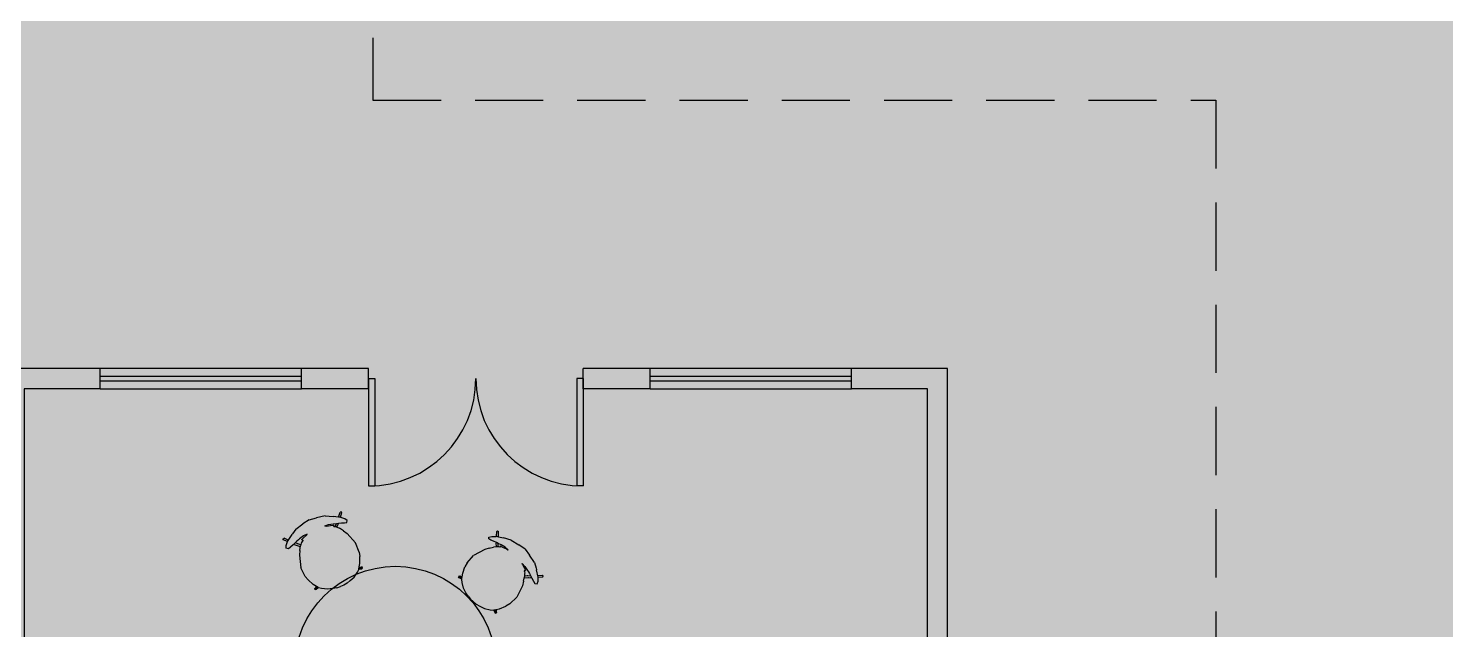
# Model space of a CAD drawing. Header units: centimetres. Extents: x 0 to 1099704, y -139216 to 99734.
# Drawn here: x 851381 to 852438, y -24465 to -24017 of the extents above; entities that cross this region are included whole.
import ezdxf

# ---------------------------------------------------------------- set-up
doc = ezdxf.new("R2010")
doc.units = ezdxf.units.CM
doc.header["$LTSCALE"] = 4
doc.linetypes.add('HIDDENX2', pattern=[19.05, 12.7, -6.35])
for name, color, linetype in [('0.2', 2, 'Continuous'), ('0.4', 4, 'Continuous'), ('0.6', 6, 'Continuous'), ('02-CONT', 2, 'Continuous'), ('AIT-LAY-HTC', 254, 'Continuous'), ('AIT-LAY-MOB', 2, 'Continuous')]:
    doc.layers.add(name, color=color, linetype=linetype)

# ---------------------------------------------------------------- blocks, each defined once
blk = doc.blocks.new('1_00')
for p, q in [((-129.17, 59.05), (-129.17, 109.05)), ((-129.17, 109.05), (-126.17, 109.05)), ((-126.17, 59.05), (-126.17, 109.05)), ((-29.17, 109.05), (-32.17, 109.05)), ((-32.17, 59.05), (-32.17, 109.05)), ((-29.17, 59.05), (-29.17, 109.05)), ((-129.17, 59.05), (-126.17, 59.05)), ((-29.17, 59.05), (-32.17, 59.05))]:
    blk.add_line(p, q)
at = {"color": 1}
for centre, start, end in [((-129.17, 59.05), 0, 90), ((-29.17, 59.05), 90, 180)]:
    blk.add_arc(centre, 50, start, end, dxfattribs=at)
blk = doc.blocks.new('A$C09BB7211')
at = {"layer": 'AIT-LAY-HTC'}
h = blk.add_hatch(color=251, dxfattribs=at)
edge = h.paths.add_edge_path()
edge.add_arc((0.25, 0.25), 0.25, 0, 360)
blk.add_circle((0.25, 0.25, 0), 0.25)
blk = doc.blocks.new('cadeira formiga')
at = {"layer": 'AIT-LAY-HTC'}
h = blk.add_hatch(color=7, dxfattribs=at)
h.set_gradient(color1=(255, 255, 255), color2=(237, 228, 202), rotation=45, tint=1, name='INVSPHERICAL')
h.paths.add_polyline_path([(0.147, -0.215), (0.179, -0.223), (0.254, -0.228), (0.346, -0.198), (0.376, -0.182), (0.405, -0.162), (0.421, -0.149), (0.427, -0.144), (0.431, -0.137), (0.436, -0.128), (0.439, -0.127), (0.443, -0.132), (0.446, -0.128), (0.452, -0.109), (0.462, -0.079), (0.466, -0.07), (0.467, -0.069), (0.465, -0.098), (0.457, -0.132), (0.449, -0.156), (0.444, -0.171), (0.436, -0.193), (0.428, -0.215), (0.423, -0.232), (0.434, -0.24), (0.453, -0.229), (0.477, -0.205), (0.479, -0.203), (0.486, -0.19), (0.507, -0.156), (0.536, -0.103), (0.55, -0.037), (0.559, 0.02), (0.55, 0.076), (0.536, 0.141), (0.514, 0.179), (0.509, 0.189), (0.507, 0.192), (0.477, 0.239), (0.453, 0.259), (0.434, 0.268), (0.423, 0.254), (0.428, 0.235), (0.436, 0.21), (0.449, 0.172), (0.454, 0.157), (0.457, 0.146), (0.465, 0.11), (0.467, 0.08), (0.466, 0.079), (0.462, 0.087), (0.452, 0.116), (0.446, 0.133), (0.443, 0.135), (0.439, 0.129), (0.436, 0.129), (0.432, 0.137), (0.427, 0.144), (0.422, 0.148), (0.405, 0.162), (0.376, 0.181), (0.346, 0.198), (0.254, 0.229), (0.179, 0.225), (0.147, 0.216), (0.099, 0.195), (0.076, 0.179), (0.064, 0.171), (0.061, 0.169), (0.045, 0.15), (0.023, 0.111), (0.01, 0.073), (0.003, 0.043), (0, 0.014), (0, -0.014), (0.003, -0.043), (0.01, -0.073), (0.023, -0.11), (0.045, -0.148), (0.061, -0.166), (0.065, -0.169), (0.077, -0.178), (0.099, -0.193)])
h = blk.add_hatch(color=7, dxfattribs=at)
h.set_gradient(color1=(255, 255, 255), color2=(214, 214, 214), tint=1, name='INVSPHERICAL')
h.paths.add_polyline_path([(0.443, 0.189), (0.438, 0.205), (0.433, 0.2), (0.399, 0.166), (0.405, 0.162), (0.411, 0.157)])
h.paths.add_polyline_path([(0.476, 0.239), (0.477, 0.239), (0.484, 0.228), (0.51, 0.252), (0.509, 0.26), (0.501, 0.262)])
h.paths.add_polyline_path([(0.438, -0.166), (0.444, -0.171), (0.449, -0.156), (0.434, -0.141), (0.431, -0.137), (0.427, -0.144), (0.421, -0.149), (0.424, -0.151)])
h.paths.add_polyline_path([(0.506, -0.227), (0.514, -0.226), (0.515, -0.218), (0.486, -0.19), (0.479, -0.203)])
h = blk.add_hatch(color=7, dxfattribs=at)
h.set_gradient(color1=(255, 255, 255), color2=(214, 214, 214), tint=1, name='INVSPHERICAL')
h.paths.add_polyline_path([(0.073, 0.182), (0.069, 0.191), (0.069, 0.191), (0.065, 0.199), (0.065, 0.198), (0.057, 0.197), (0.057, 0.197), (0.056, 0.189), (0.062, 0.172), (0.064, 0.171), (0.076, 0.179)])
h = blk.add_hatch(color=7, dxfattribs=at)
h.set_gradient(color1=(255, 255, 255), color2=(214, 214, 214), tint=1, name='INVSPHERICAL')
h.paths.add_polyline_path([(0.073, -0.182), (0.077, -0.178), (0.065, -0.169), (0.065, -0.169), (0.062, -0.172), (0.056, -0.189), (0.057, -0.197), (0.065, -0.198), (0.069, -0.191), (0.069, -0.191)])
for p, q in [((0.099, 0.195), (0.147, 0.216)), ((0.179, 0.225), (0.147, 0.216)), ((0.179, 0.225), (0.254, 0.229)), ((0.346, 0.198), (0.254, 0.229)), ((0.423, 0.254), (0.434, 0.268)), ((0.428, 0.235), (0.423, 0.254)), ((0.436, 0.21), (0.428, 0.235)), ((0.434, 0.268), (0.453, 0.259)), ((0.453, 0.259), (0.477, 0.239)), ((0.476, 0.239), (0.501, 0.262)), ((0.477, 0.239), (0.507, 0.192)), ((0.484, 0.228), (0.51, 0.252)), ((0.501, 0.262), (0.509, 0.26)), ((0.509, 0.26), (0.509, 0.26)), ((0.509, 0.26), (0.51, 0.252)), ((0.51, 0.252), (0.51, 0.252)), ((0.01, 0.073), (0.023, 0.111)), ((0.023, 0.111), (0.045, 0.15)), ((0.045, 0.15), (0.061, 0.169)), ((0.056, 0.189), (0.057, 0.197)), ((0.062, 0.172), (0.056, 0.189)), ((0.057, 0.197), (0.065, 0.198)), ((0.057, 0.197), (0.057, 0.197)), ((0.061, 0.169), (0.064, 0.171)), ((0.064, 0.171), (0.062, 0.172)), ((0.064, 0.171), (0.076, 0.179)), ((0.065, 0.199), (0.069, 0.191)), ((0.065, 0.198), (0.065, 0.199)), ((0.073, 0.182), (0.069, 0.191)), ((0.069, 0.191), (0.069, 0.191)), ((0.073, 0.182), (0.072, 0.183)), ((0.076, 0.179), (0.073, 0.182)), ((0.076, 0.179), (0.099, 0.195)), ((0.376, 0.181), (0.346, 0.198)), ((0.376, 0.181), (0.405, 0.162)), ((0.399, 0.166), (0.433, 0.2)), ((0.422, 0.148), (0.405, 0.162)), ((0.411, 0.157), (0.443, 0.189)), ((0.421, 0.188), (0.424, 0.191)), ((0.427, 0.144), (0.422, 0.148)), ((0.429, 0.175), (0.425, 0.172)), ((0.432, 0.137), (0.427, 0.144)), ((0.436, 0.129), (0.432, 0.137)), ((0.433, 0.2), (0.438, 0.205)), ((0.449, 0.172), (0.436, 0.21)), ((0.439, 0.129), (0.436, 0.129)), ((0.443, 0.135), (0.439, 0.129)), ((0.443, 0.135), (0.446, 0.133)), ((0.452, 0.116), (0.446, 0.133)), ((0.454, 0.157), (0.449, 0.172)), ((0.462, 0.087), (0.452, 0.116)), ((0.457, 0.146), (0.454, 0.157)), ((0.465, 0.11), (0.457, 0.146)), ((0.467, 0.08), (0.465, 0.11)), ((0.509, 0.189), (0.507, 0.192)), ((0.514, 0.179), (0.509, 0.189)), ((0.536, 0.141), (0.514, 0.179)), ((0.536, 0.141), (0.55, 0.076)), ((0.003, 0.043), (0, 0.014)), ((0, -0.014), (0, 0.014)), ((0.003, 0.043), (0.01, 0.073)), ((0.462, 0.087), (0.466, 0.079)), ((0.466, 0.079), (0.467, 0.08)), ((0.559, 0.02), (0.55, 0.076)), ((0.559, 0.02), (0.55, -0.037)), ((0.003, -0.043), (0, -0.014)), ((0.003, -0.043), (0.01, -0.073)), ((0.01, -0.073), (0.023, -0.11)), ((0.462, -0.079), (0.452, -0.109)), ((0.465, -0.098), (0.457, -0.132)), ((0.462, -0.079), (0.466, -0.07)), ((0.467, -0.069), (0.465, -0.098)), ((0.466, -0.07), (0.467, -0.069)), ((0.536, -0.103), (0.507, -0.156)), ((0.536, -0.103), (0.55, -0.037)), ((0.023, -0.11), (0.045, -0.148)), ((0.045, -0.148), (0.061, -0.166)), ((0.062, -0.172), (0.056, -0.189)), ((0.056, -0.189), (0.057, -0.197)), ((0.057, -0.197), (0.057, -0.197)), ((0.057, -0.197), (0.065, -0.198)), ((0.061, -0.166), (0.065, -0.169)), ((0.065, -0.169), (0.062, -0.172)), ((0.065, -0.169), (0.077, -0.178)), ((0.065, -0.199), (0.069, -0.191)), ((0.065, -0.198), (0.065, -0.199)), ((0.073, -0.182), (0.069, -0.191)), ((0.069, -0.191), (0.069, -0.191)), ((0.073, -0.182), (0.072, -0.183)), ((0.077, -0.178), (0.073, -0.182)), ((0.077, -0.178), (0.099, -0.193)), ((0.099, -0.193), (0.147, -0.215)), ((0.179, -0.223), (0.147, -0.215)), ((0.346, -0.198), (0.254, -0.228)), ((0.376, -0.182), (0.346, -0.198)), ((0.376, -0.182), (0.405, -0.162)), ((0.421, -0.149), (0.405, -0.162)), ((0.427, -0.144), (0.421, -0.149)), ((0.421, -0.149), (0.424, -0.151)), ((0.424, -0.151), (0.438, -0.166)), ((0.431, -0.137), (0.427, -0.144)), ((0.436, -0.193), (0.428, -0.215)), ((0.436, -0.128), (0.431, -0.137)), ((0.434, -0.141), (0.431, -0.137)), ((0.434, -0.141), (0.449, -0.156)), ((0.439, -0.127), (0.436, -0.128)), ((0.444, -0.171), (0.436, -0.193)), ((0.438, -0.166), (0.444, -0.171)), ((0.443, -0.132), (0.439, -0.127)), ((0.443, -0.132), (0.446, -0.128)), ((0.449, -0.156), (0.444, -0.171)), ((0.452, -0.109), (0.446, -0.128)), ((0.457, -0.132), (0.449, -0.156)), ((0.449, -0.156), (0.449, -0.156)), ((0.453, -0.229), (0.477, -0.205)), ((0.477, -0.205), (0.479, -0.203)), ((0.479, -0.203), (0.486, -0.19)), ((0.479, -0.203), (0.506, -0.227)), ((0.486, -0.19), (0.507, -0.156)), ((0.486, -0.19), (0.515, -0.218)), ((0.179, -0.223), (0.254, -0.228)), ((0.428, -0.215), (0.423, -0.232)), ((0.423, -0.232), (0.434, -0.24)), ((0.434, -0.24), (0.453, -0.229)), ((0.506, -0.227), (0.514, -0.226)), ((0.514, -0.226), (0.515, -0.218)), ((0.514, -0.226), (0.514, -0.226)), ((0.515, -0.218), (0.515, -0.218))]:
    blk.add_line(p, q)

msp = doc.modelspace()

# ---------------------------------------------------------------- hatches: boundary and pattern name
at = {"layer": '0.2', "true_color": 0x000000}
h = msp.add_hatch(color=18, dxfattribs=at)
h.dxf.hatch_style = 1
h.paths.add_polyline_path([(850941.818, -24885.58), (850841.818, -24885.58), (850841.818, -24900.58), (850941.818, -24900.58)])
h.paths.add_polyline_path([(851515.019, -24885.58), (851378.418, -24885.58), (851378.418, -24468.739), (851378.418, -24285.58), (851435.019, -24285.58), (851435.019, -24270.58), (851363.418, -24270.58), (851251.818, -24270.58), (851251.818, -24285.58), (851363.418, -24285.58), (851363.418, -24885.58), (851141.818, -24885.58), (851141.818, -24900.58), (851363.418, -24900.58), (851515.019, -24900.58)])
h.paths.add_polyline_path([(851051.818, -24270.58), (850971.818, -24270.58), (850971.818, -24285.58), (851051.818, -24285.58)])
h.paths.add_polyline_path([(850811.818, -24278.08), (850811.818, -24270.58), (850731.818, -24270.58), (850731.818, -24285.58), (850811.818, -24285.58)])
h.paths.add_polyline_path([(853145.217, -24885.58), (852066.62, -24885.58), (852066.62, -24658.08), (852051.62, -24658.08), (852051.62, -24885.58), (851915.019, -24885.58), (851915.019, -24900.58), (852066.62, -24900.58), (853145.217, -24900.58)])
h.paths.add_polyline_path([(852066.62, -24270.58), (851995.019, -24270.58), (851995.019, -24285.58), (852051.62, -24285.58), (852051.62, -24498.08), (852059.12, -24498.08), (852066.62, -24498.08)])
h.paths.add_polyline_path([(851845.019, -24270.58), (851795.019, -24270.58), (851795.019, -24285.58), (851845.019, -24285.58)])
h.paths.add_polyline_path([(851635.019, -24270.58), (851585.019, -24270.58), (851585.019, -24285.58), (851635.019, -24285.58), (851635.019, -24278.08)])
h.paths.add_polyline_path([(853145.217, -23970.58), (852683.217, -23970.58), (852683.217, -22985.897), (852668.217, -22985.897), (852668.217, -23985.58), (853145.217, -23985.58)])
h.paths.add_polyline_path([(852903.217, -22819.58), (852985.217, -22819.58), (852985.217, -22804.58), (852903.217, -22804.58), (852903.217, -22789.58), (852888.217, -22789.58), (852888.217, -22804.58), (852888.217, -22881.112), (852668.217, -22881.112), (852668.217, -22896.112), (852668.217, -22985.897), (852683.217, -22985.897), (852683.217, -22896.112), (852888.217, -22896.112), (852888.217, -22985.897), (852903.217, -22985.897), (852903.217, -22934.389)])
at = {"layer": '0.4', "true_color": 0xf8f3ec}
h = msp.add_hatch(color=7, dxfattribs=at)
h.dxf.hatch_style = 1
h.paths.add_polyline_path([(861342.461, -28259.322), (861342.461, -19037.773), (839953.654, -19037.773), (839953.654, -28259.322)])

# ---------------------------------------------------------------- linework, layer by layer
at = {"layer": '0.2'}
for p, q in [((851585.019, -24270.58), (851435.019, -24270.58)), ((851995.019, -24270.58), (851845.019, -24270.58)), ((851585.019, -24276.58), (851435.019, -24276.58)), ((851435.019, -24279.58), (851585.019, -24279.58)), ((851435.019, -24285.58), (851585.019, -24285.58)), ((851995.019, -24276.58), (851845.019, -24276.58)), ((851845.019, -24279.58), (851995.019, -24279.58)), ((851845.019, -24285.58), (851995.019, -24285.58))]:
    msp.add_line(p, q, dxfattribs=at)
at = {"layer": '0.4', "linetype": 'HIDDENX2'}
for points in [[(851638.217, -22881.112), (851638.217, -24070.58)], [(851638.217, -24070.58), (852266.62, -24070.58), (852266.62, -24685.58), (852945.217, -24685.58), (852945.217, -24185.58), (852468.217, -24185.58)]]:
    msp.add_lwpolyline(points, dxfattribs=at)
at = {"layer": '0.6'}
for p, q in [((851435.019, -24285.58), (851435.019, -24270.58)), ((851585.019, -24285.58), (851585.019, -24270.58)), ((851635.019, -24285.58), (851635.019, -24270.58)), ((851795.019, -24285.58), (851795.019, -24270.58)), ((851845.019, -24285.58), (851845.019, -24270.58)), ((851995.019, -24285.58), (851995.019, -24270.58))]:
    msp.add_line(p, q, dxfattribs=at)
for points in [[(851435.019, -24270.58), (851363.418, -24270.58)], [(851635.019, -24270.58), (851585.019, -24270.58)], [(851845.019, -24270.58), (851795.019, -24270.58)], [(852066.62, -24498.08), (852066.62, -24270.58), (851995.019, -24270.58)], [(851435.019, -24285.58), (851378.418, -24285.58), (851378.418, -24885.58), (851515.019, -24885.58)], [(851635.019, -24285.58), (851585.019, -24285.58)], [(851845.019, -24285.58), (851795.019, -24285.58)], [(852051.62, -24498.08), (852051.62, -24285.58), (851995.019, -24285.58)]]:
    msp.add_lwpolyline(points, dxfattribs=at)

# ---------------------------------------------------------------- block references
at = {"layer": '02-CONT', "xscale": 1.599999999999993, "yscale": 1.599999999999993, "zscale": 1.599999999999993, "rotation": 180}
msp.add_blockref('1_00', (851588.342, -24183.596), dxfattribs=at)
at = {"layer": 'AIT-LAY-MOB', "ltscale": 3, "yscale": 98.30781786159399, "zscale": 98.30781786159399}
for p, xscale, rotation in [((851615.292, -24432.485), 98.30781786159399, 114.4005770981771), ((851712.064, -24443.347), -98.30781786159397, 225.9954382708892)]:
    msp.add_blockref('cadeira formiga', p, dxfattribs=dict(at, xscale=xscale, rotation=rotation))
at = {"layer": 'AIT-LAY-MOB', "xscale": 299.9999999999922, "yscale": 299.9999999999922, "zscale": 299.9999999999922}
msp.add_blockref('A$C09BB7211', (851580.018, -24567.976), dxfattribs=at)

doc.saveas('drawing.dxf')
